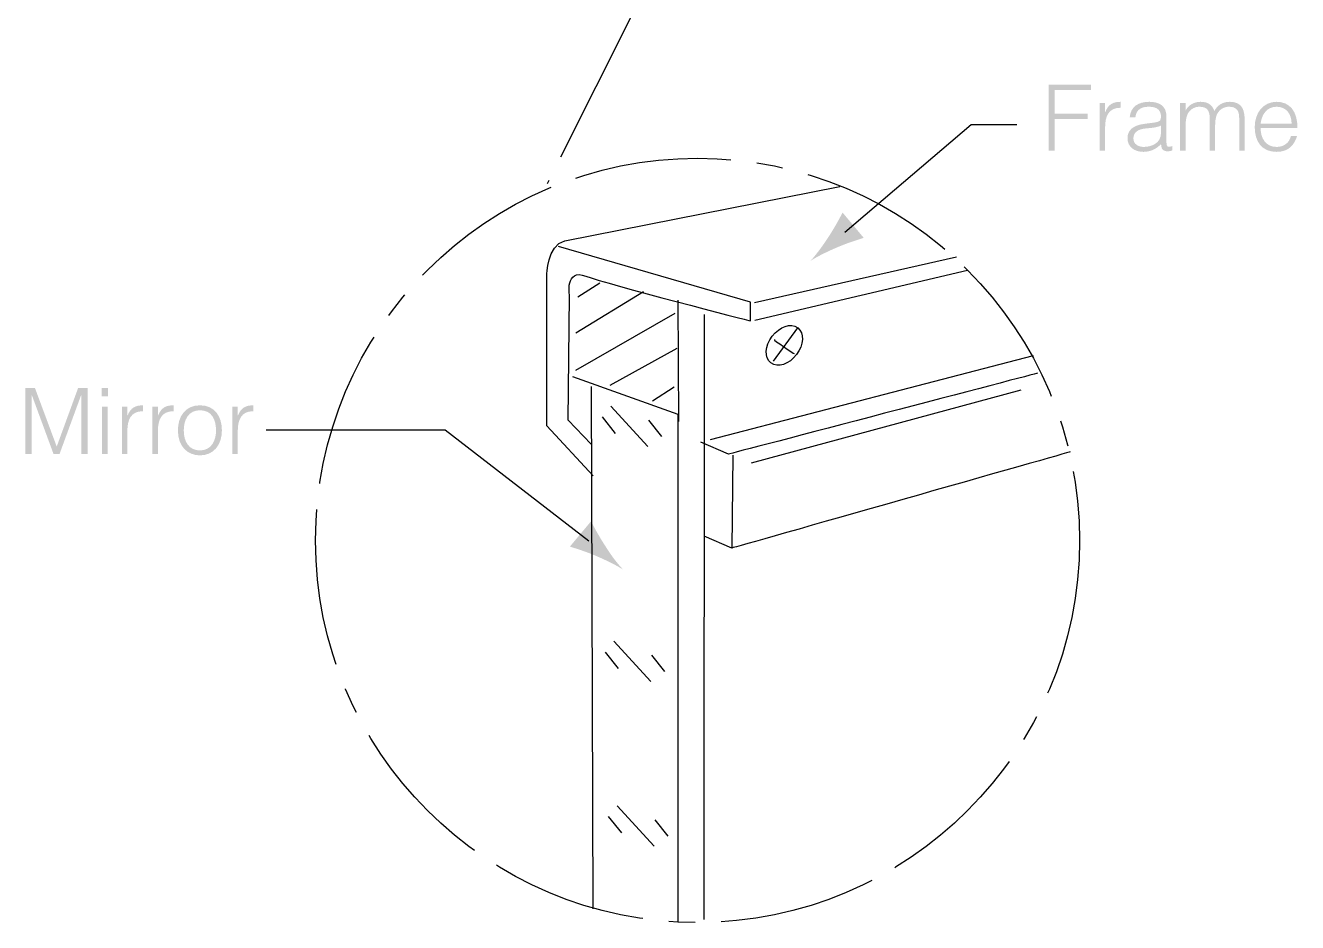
# Model space of a CAD drawing. Extents: x -86 to 126, y -69 to 90.
# Drawn here: x -85.56 to -51.3, y -10.96 to 13.19 of the extents above; entities that cross this region are included whole.
import ezdxf

# ---------------------------------------------------------------- set-up
doc = ezdxf.new("R2010")
doc.units = 0
doc.header["$MEASUREMENT"] = 0
doc.linetypes.add('AI9-LTYPE1', pattern=[11.288889, 4.233333, -0.705556, 0.705556, -0.705556, 4.233333, -0.705556])
doc.layers.add('LINE__ART', color=3, linetype='CONTINUOUS')
doc.layers.add('TEXT', color=1, linetype='CONTINUOUS')

# ---------------------------------------------------------------- blocks, each defined once
blk = doc.blocks.new('AI9-BLK29')
at = {"layer": 'TEXT'}
h = blk.add_hatch(color=1, dxfattribs=at)
edge = h.paths.add_edge_path()
edge.add_spline(control_points=[(-2.066, -1.498), (-1.786, -1.378), (-1.588, -1.319), (-1.349, -1.241), (-1.349, -1.241), (-1.92, -0.558), (-1.92, -0.558), (-1.958, -0.643), (-2.132, -0.964), (-2.299, -1.219), (-2.478, -1.492), (-2.654, -1.723), (-2.78, -1.858), (-2.624, -1.758), (-2.366, -1.626), (-2.066, -1.498)], knot_values=[0, 0, 0, 0, 1, 1, 1, 2, 2, 2, 3, 3, 3, 4, 4, 4, 5, 5, 5, 5], degree=3, periodic=0)
at = {"layer": 'TEXT', "color": 1}
blk.add_lwpolyline([(-1.862, -1.092), (1.545, 1.814), (2.78, 1.814)], dxfattribs=at)
blk = doc.blocks.new('AI9-BLK28')
at = {"layer": 'TEXT'}
h = blk.add_hatch(color=1, dxfattribs=at)
edge = h.paths.add_edge_path()
edge.add_spline(control_points=[(-3.352, -0.872), (-3.352, -0.872), (-3.352, 0.906), (-3.352, 0.906), (-3.352, 0.906), (-2.206, 0.906), (-2.206, 0.906), (-2.206, 0.906), (-2.206, 0.763), (-2.206, 0.763), (-2.206, 0.763), (-3.184, 0.763), (-3.184, 0.763), (-3.184, 0.763), (-3.184, 0.121), (-3.184, 0.121), (-3.184, 0.121), (-2.295, 0.121), (-2.295, 0.121), (-2.295, 0.121), (-2.295, -0.022), (-2.295, -0.022), (-2.295, -0.022), (-3.184, -0.022), (-3.184, -0.022), (-3.184, -0.022), (-3.184, -0.872), (-3.184, -0.872), (-3.184, -0.872), (-3.352, -0.872), (-3.352, -0.872)], knot_values=[0, 0, 0, 0, 1, 1, 1, 2, 2, 2, 3, 3, 3, 4, 4, 4, 5, 5, 5, 6, 6, 6, 7, 7, 7, 8, 8, 8, 9, 9, 9, 10, 10, 10, 10], degree=3, periodic=0)
h = blk.add_hatch(color=1, dxfattribs=at)
edge = h.paths.add_edge_path()
edge.add_spline(control_points=[(-1.829, -0.872), (-1.829, -0.872), (-1.977, -0.872), (-1.977, -0.872), (-1.977, -0.872), (-1.977, 0.407), (-1.977, 0.407), (-1.977, 0.407), (-1.829, 0.407), (-1.829, 0.407), (-1.829, 0.407), (-1.829, 0.168), (-1.829, 0.168), (-1.829, 0.168), (-1.824, 0.168), (-1.824, 0.168), (-1.742, 0.373), (-1.621, 0.442), (-1.406, 0.442), (-1.406, 0.442), (-1.406, 0.282), (-1.406, 0.282), (-1.74, 0.289), (-1.829, 0.042), (-1.829, -0.245), (-1.829, -0.245), (-1.829, -0.872), (-1.829, -0.872)], knot_values=[0, 0, 0, 0, 1, 1, 1, 2, 2, 2, 3, 3, 3, 4, 4, 4, 5, 5, 5, 6, 6, 6, 7, 7, 7, 8, 8, 8, 9, 9, 9, 9], degree=3, periodic=0)
h = blk.add_hatch(color=1, dxfattribs=at)
edge = h.paths.add_edge_path(flags=16)
edge.add_spline(control_points=[(-0.325, -0.2), (-0.451, -0.252), (-0.579, -0.262), (-0.707, -0.272), (-0.932, -0.289), (-1.068, -0.37), (-1.068, -0.543), (-1.068, -0.699), (-0.932, -0.773), (-0.792, -0.773), (-0.557, -0.773), (-0.325, -0.659), (-0.325, -0.4), (-0.325, -0.4), (-0.325, -0.2), (-0.325, -0.2)], knot_values=[0, 0, 0, 0, 1, 1, 1, 2, 2, 2, 3, 3, 3, 4, 4, 4, 5, 5, 5, 5], degree=3, periodic=0)
edge = h.paths.add_edge_path()
edge.add_spline(control_points=[(-0.574, -0.126), (-0.52, -0.121), (-0.428, -0.106), (-0.379, -0.084), (-0.33, -0.062), (-0.325, 0.005), (-0.325, 0.049), (-0.325, 0.2), (-0.414, 0.309), (-0.643, 0.309), (-0.848, 0.309), (-0.989, 0.242), (-1.016, 0.02), (-1.016, 0.02), (-1.167, 0.02), (-1.167, 0.02), (-1.145, 0.321), (-0.92, 0.442), (-0.641, 0.442), (-0.382, 0.442), (-0.177, 0.341), (-0.177, 0.045), (-0.177, 0.045), (-0.177, -0.652), (-0.177, -0.652), (-0.177, -0.768), (-0.147, -0.795), (-0.021, -0.751), (-0.021, -0.751), (-0.021, -0.867), (-0.021, -0.867), (-0.043, -0.874), (-0.095, -0.892), (-0.137, -0.892), (-0.162, -0.892), (-0.182, -0.889), (-0.204, -0.884), (-0.302, -0.869), (-0.32, -0.783), (-0.322, -0.694), (-0.446, -0.832), (-0.614, -0.906), (-0.799, -0.906), (-1.024, -0.906), (-1.226, -0.785), (-1.226, -0.538), (-1.226, -0.323), (-1.078, -0.193), (-0.779, -0.153), (-0.779, -0.153), (-0.574, -0.126), (-0.574, -0.126)], knot_values=[0, 0, 0, 0, 1, 1, 1, 2, 2, 2, 3, 3, 3, 4, 4, 4, 5, 5, 5, 6, 6, 6, 7, 7, 7, 8, 8, 8, 9, 9, 9, 10, 10, 10, 11, 11, 11, 12, 12, 12, 13, 13, 13, 14, 14, 14, 15, 15, 15, 16, 16, 16, 17, 17, 17, 17], degree=3, periodic=0)
h = blk.add_hatch(color=1, dxfattribs=at)
edge = h.paths.add_edge_path()
edge.add_spline(control_points=[(0.34, -0.872), (0.34, -0.872), (0.191, -0.872), (0.191, -0.872), (0.191, -0.872), (0.191, 0.407), (0.191, 0.407), (0.191, 0.407), (0.34, 0.407), (0.34, 0.407), (0.34, 0.407), (0.34, 0.215), (0.34, 0.215), (0.34, 0.215), (0.345, 0.215), (0.345, 0.215), (0.421, 0.361), (0.574, 0.442), (0.739, 0.442), (0.977, 0.442), (1.061, 0.331), (1.115, 0.195), (1.199, 0.361), (1.349, 0.442), (1.532, 0.442), (1.881, 0.442), (1.93, 0.193), (1.93, -0.064), (1.93, -0.064), (1.93, -0.872), (1.93, -0.872), (1.93, -0.872), (1.782, -0.872), (1.782, -0.872), (1.782, -0.872), (1.782, 0.012), (1.782, 0.012), (1.782, 0.195), (1.717, 0.309), (1.508, 0.309), (1.399, 0.309), (1.293, 0.262), (1.219, 0.163), (1.154, 0.079), (1.135, -0.077), (1.135, -0.183), (1.135, -0.183), (1.135, -0.872), (1.135, -0.872), (1.135, -0.872), (0.987, -0.872), (0.987, -0.872), (0.987, -0.872), (0.987, 0.012), (0.987, 0.012), (0.987, 0.195), (0.922, 0.309), (0.712, 0.309), (0.604, 0.309), (0.498, 0.262), (0.423, 0.163), (0.359, 0.079), (0.34, -0.077), (0.34, -0.183), (0.34, -0.183), (0.34, -0.872), (0.34, -0.872)], knot_values=[0, 0, 0, 0, 1, 1, 1, 2, 2, 2, 3, 3, 3, 4, 4, 4, 5, 5, 5, 6, 6, 6, 7, 7, 7, 8, 8, 8, 9, 9, 9, 10, 10, 10, 11, 11, 11, 12, 12, 12, 13, 13, 13, 14, 14, 14, 15, 15, 15, 16, 16, 16, 17, 17, 17, 18, 18, 18, 19, 19, 19, 20, 20, 20, 21, 21, 21, 22, 22, 22, 22], degree=3, periodic=0)
h = blk.add_hatch(color=1, dxfattribs=at)
edge = h.paths.add_edge_path(flags=16)
edge.add_spline(control_points=[(3.194, -0.143), (3.194, 0.106), (3.056, 0.309), (2.789, 0.309), (2.527, 0.309), (2.389, 0.099), (2.36, -0.143), (2.36, -0.143), (3.194, -0.143), (3.194, -0.143)], knot_values=[0, 0, 0, 0, 1, 1, 1, 2, 2, 2, 3, 3, 3, 3], degree=3, periodic=0)
edge = h.paths.add_edge_path()
edge.add_spline(control_points=[(2.36, -0.267), (2.357, -0.543), (2.505, -0.773), (2.789, -0.773), (2.982, -0.773), (3.132, -0.667), (3.177, -0.479), (3.177, -0.479), (3.342, -0.479), (3.342, -0.479), (3.268, -0.721), (3.115, -0.906), (2.789, -0.906), (2.379, -0.906), (2.201, -0.615), (2.201, -0.237), (2.201, 0.136), (2.424, 0.442), (2.789, 0.442), (3.14, 0.442), (3.355, 0.193), (3.352, -0.267), (3.352, -0.267), (2.36, -0.267), (2.36, -0.267)], knot_values=[0, 0, 0, 0, 1, 1, 1, 2, 2, 2, 3, 3, 3, 4, 4, 4, 5, 5, 5, 6, 6, 6, 7, 7, 7, 8, 8, 8, 8], degree=3, periodic=0)
blk = doc.blocks.new('AI9-BLK27')
at = {"layer": 'TEXT'}
h = blk.add_hatch(color=1, dxfattribs=at)
edge = h.paths.add_edge_path()
edge.add_spline(control_points=[(4.093, -1.538), (3.813, -1.419), (3.615, -1.359), (3.376, -1.281), (3.376, -1.281), (3.947, -0.599), (3.947, -0.599), (3.985, -0.683), (4.159, -1.005), (4.326, -1.26), (4.388, -1.354), (4.532, -1.603), (4.807, -1.899), (4.651, -1.799), (4.393, -1.667), (4.093, -1.538)], knot_values=[0, 0, 0, 0, 1, 1, 1, 2, 2, 2, 3, 3, 3, 4, 4, 4, 5, 5, 5, 5], degree=3, periodic=0)
at = {"layer": 'TEXT', "color": 1}
blk.add_lwpolyline([(3.89, -1.132), (0.015, 1.855), (-4.807, 1.855)], dxfattribs=at)
blk = doc.blocks.new('AI9-BLK26')
at = {"layer": 'TEXT'}
h = blk.add_hatch(color=1, dxfattribs=at)
edge = h.paths.add_edge_path()
edge.add_spline(control_points=[(-3.071, -0.872), (-3.071, -0.872), (-3.071, 0.906), (-3.071, 0.906), (-3.071, 0.906), (-2.814, 0.906), (-2.814, 0.906), (-2.814, 0.906), (-2.231, -0.662), (-2.231, -0.662), (-2.231, -0.662), (-2.226, -0.662), (-2.226, -0.662), (-2.226, -0.662), (-1.653, 0.906), (-1.653, 0.906), (-1.653, 0.906), (-1.399, 0.906), (-1.399, 0.906), (-1.399, 0.906), (-1.399, -0.872), (-1.399, -0.872), (-1.399, -0.872), (-1.567, -0.872), (-1.567, -0.872), (-1.567, -0.872), (-1.567, 0.714), (-1.567, 0.714), (-1.567, 0.714), (-1.572, 0.714), (-1.572, 0.714), (-1.572, 0.714), (-2.154, -0.872), (-2.154, -0.872), (-2.154, -0.872), (-2.313, -0.872), (-2.313, -0.872), (-2.313, -0.872), (-2.898, 0.714), (-2.898, 0.714), (-2.898, 0.714), (-2.903, 0.714), (-2.903, 0.714), (-2.903, 0.714), (-2.903, -0.872), (-2.903, -0.872), (-2.903, -0.872), (-3.071, -0.872), (-3.071, -0.872)], knot_values=[0, 0, 0, 0, 1, 1, 1, 2, 2, 2, 3, 3, 3, 4, 4, 4, 5, 5, 5, 6, 6, 6, 7, 7, 7, 8, 8, 8, 9, 9, 9, 10, 10, 10, 11, 11, 11, 12, 12, 12, 13, 13, 13, 14, 14, 14, 15, 15, 15, 16, 16, 16, 16], degree=3, periodic=0)
h = blk.add_hatch(color=1, dxfattribs=at)
edge = h.paths.add_edge_path()
edge.add_spline(control_points=[(-1.006, -0.872), (-1.006, -0.872), (-1.006, 0.407), (-1.006, 0.407), (-1.006, 0.407), (-0.858, 0.407), (-0.858, 0.407), (-0.858, 0.407), (-0.858, -0.872), (-0.858, -0.872), (-0.858, -0.872), (-1.006, -0.872), (-1.006, -0.872)], knot_values=[0, 0, 0, 0, 1, 1, 1, 2, 2, 2, 3, 3, 3, 4, 4, 4, 4], degree=3, periodic=0)
edge = h.paths.add_edge_path()
edge.add_spline(control_points=[(-1.014, 0.687), (-1.014, 0.687), (-1.014, 0.906), (-1.014, 0.906), (-1.014, 0.906), (-0.851, 0.906), (-0.851, 0.906), (-0.851, 0.906), (-0.851, 0.687), (-0.851, 0.687), (-0.851, 0.687), (-1.014, 0.687), (-1.014, 0.687)], knot_values=[0, 0, 0, 0, 1, 1, 1, 2, 2, 2, 3, 3, 3, 4, 4, 4, 4], degree=3, periodic=0)
h = blk.add_hatch(color=1, dxfattribs=at)
edge = h.paths.add_edge_path()
edge.add_spline(control_points=[(-0.325, -0.872), (-0.325, -0.872), (-0.473, -0.872), (-0.473, -0.872), (-0.473, -0.872), (-0.473, 0.407), (-0.473, 0.407), (-0.473, 0.407), (-0.325, 0.407), (-0.325, 0.407), (-0.325, 0.407), (-0.325, 0.168), (-0.325, 0.168), (-0.325, 0.168), (-0.32, 0.168), (-0.32, 0.168), (-0.238, 0.373), (-0.117, 0.442), (0.098, 0.442), (0.098, 0.442), (0.098, 0.282), (0.098, 0.282), (-0.236, 0.289), (-0.325, 0.042), (-0.325, -0.245), (-0.325, -0.245), (-0.325, -0.872), (-0.325, -0.872)], knot_values=[0, 0, 0, 0, 1, 1, 1, 2, 2, 2, 3, 3, 3, 4, 4, 4, 5, 5, 5, 6, 6, 6, 7, 7, 7, 8, 8, 8, 9, 9, 9, 9], degree=3, periodic=0)
h = blk.add_hatch(color=1, dxfattribs=at)
edge = h.paths.add_edge_path()
edge.add_spline(control_points=[(0.498, -0.872), (0.498, -0.872), (0.349, -0.872), (0.349, -0.872), (0.349, -0.872), (0.349, 0.407), (0.349, 0.407), (0.349, 0.407), (0.498, 0.407), (0.498, 0.407), (0.498, 0.407), (0.498, 0.168), (0.498, 0.168), (0.498, 0.168), (0.503, 0.168), (0.503, 0.168), (0.584, 0.373), (0.705, 0.442), (0.92, 0.442), (0.92, 0.442), (0.92, 0.282), (0.92, 0.282), (0.586, 0.289), (0.498, 0.042), (0.498, -0.245), (0.498, -0.245), (0.498, -0.872), (0.498, -0.872)], knot_values=[0, 0, 0, 0, 1, 1, 1, 2, 2, 2, 3, 3, 3, 4, 4, 4, 5, 5, 5, 6, 6, 6, 7, 7, 7, 8, 8, 8, 9, 9, 9, 9], degree=3, periodic=0)
h = blk.add_hatch(color=1, dxfattribs=at)
edge = h.paths.add_edge_path(flags=16)
edge.add_spline(control_points=[(1.629, 0.309), (1.317, 0.309), (1.194, 0.045), (1.194, -0.232), (1.194, -0.551), (1.345, -0.773), (1.629, -0.773), (1.94, -0.773), (2.063, -0.506), (2.063, -0.232), (2.061, 0.069), (1.942, 0.309), (1.629, 0.309)], knot_values=[0, 0, 0, 0, 1, 1, 1, 2, 2, 2, 3, 3, 3, 4, 4, 4, 4], degree=3, periodic=0)
edge = h.paths.add_edge_path()
edge.add_spline(control_points=[(1.036, -0.232), (1.036, 0.141), (1.233, 0.442), (1.629, 0.442), (2.029, 0.442), (2.221, 0.143), (2.221, -0.232), (2.221, -0.637), (1.987, -0.906), (1.629, -0.906), (1.303, -0.901), (1.036, -0.679), (1.036, -0.232)], knot_values=[0, 0, 0, 0, 1, 1, 1, 2, 2, 2, 3, 3, 3, 4, 4, 4, 4], degree=3, periodic=0)
h = blk.add_hatch(color=1, dxfattribs=at)
edge = h.paths.add_edge_path()
edge.add_spline(control_points=[(2.649, -0.872), (2.649, -0.872), (2.5, -0.872), (2.5, -0.872), (2.5, -0.872), (2.5, 0.407), (2.5, 0.407), (2.5, 0.407), (2.649, 0.407), (2.649, 0.407), (2.649, 0.407), (2.649, 0.168), (2.649, 0.168), (2.649, 0.168), (2.653, 0.168), (2.653, 0.168), (2.735, 0.373), (2.856, 0.442), (3.071, 0.442), (3.071, 0.442), (3.071, 0.282), (3.071, 0.282), (2.737, 0.289), (2.649, 0.042), (2.649, -0.245), (2.649, -0.245), (2.649, -0.872), (2.649, -0.872)], knot_values=[0, 0, 0, 0, 1, 1, 1, 2, 2, 2, 3, 3, 3, 4, 4, 4, 5, 5, 5, 6, 6, 6, 7, 7, 7, 8, 8, 8, 9, 9, 9, 9], degree=3, periodic=0)

msp = doc.modelspace()

# ---------------------------------------------------------------- linework, layer by layer
at = {"layer": 'LINE__ART', "color": 13}
for p, q in [((-65.923, 5.731), (-60.485, 6.966)), ((-65.916, 5.261), (-60.183, 6.606)), ((-70.679, 5.885), (-70.091, 6.268)), ((-70.737, 4.915), (-68.915, 6.032)), ((-67.989, 5.797), (-67.974, 2.534)), ((-70.737, 3.916), (-68.062, 5.445)), ((-67.283, -10.879), (-67.268, 5.415)), ((-65.416, 4.151), (-64.76, 5.054)), ((-69.811, 3.512), (-68.003, 4.504)), ((-58.42, 4.298), (-67.121, 2.034)), ((-70.326, 3.475), (-70.282, -10.592)), ((-68.672, 3.085), (-68.084, 3.468)), ((-66.004, 1.417), (-58.743, 3.387)), ((-69.797, 2.946), (-68.797, 1.858)), ((-70.032, 2.652), (-69.679, 2.211)), ((-68.782, 2.564), (-68.43, 2.123)), ((-66.504, 1.623), (-66.533, -0.876)), ((-69.716, -3.382), (-68.716, -4.47)), ((-69.951, -3.676), (-69.598, -4.117)), ((-68.701, -3.764), (-68.349, -4.205)), ((-69.627, -7.814), (-68.628, -8.902)), ((-69.863, -8.108), (-69.51, -8.549)), ((-68.613, -8.196), (-68.26, -8.637))]:
    msp.add_line(p, q, dxfattribs=at)
msp.add_lwpolyline([(-70.826, 3.739), (-67.989, 2.725), (-67.989, -10.945)], dxfattribs=at)
msp.add_ellipse((-65.12, 4.58), major_axis=(-0.36, -0.473), ratio=0.692144, dxfattribs=at)
for points, knots in [([(-70.267, 1.064), (-70.267, 1.064), (-71.516, 2.416), (-71.516, 2.416), (-71.516, 2.416), (-71.516, 6.473), (-71.516, 6.473), (-71.516, 6.473), (-71.516, 7.267), (-71.031, 7.399), (-71.031, 7.399), (-63.623, 8.855), (-63.623, 8.855)], [0, 0, 0, 0, 1, 1, 1, 2, 2, 2, 3, 3, 3, 4, 4, 4, 4]), ([(-70.326, 1.917), (-70.326, 1.917), (-70.943, 2.564), (-70.943, 2.564), (-70.943, 2.564), (-70.906, 5.915), (-70.906, 5.915), (-70.906, 5.915), (-71.039, 6.665), (-70.465, 6.444), (-69.892, 6.224), (-66.034, 5.239), (-66.034, 5.239), (-66.034, 5.239), (-66.034, 5.739), (-66.034, 5.739), (-66.034, 5.739), (-71.208, 7.238), (-71.208, 7.238)], [0, 0, 0, 0, 1, 1, 1, 2, 2, 2, 3, 3, 3, 4, 4, 4, 5, 5, 5, 6, 6, 6, 6]), ([(-58.302, 3.828), (-58.302, 3.828), (-66.504, 1.682), (-66.622, 1.652), (-66.622, 1.652), (-67.371, 1.975), (-67.371, 1.975)], [0, 0, 0, 0, 1, 1, 1, 2, 2, 2, 2]), ([(-57.42, 1.711), (-57.42, 1.711), (-66.416, -0.847), (-66.533, -0.876), (-66.533, -0.876), (-67.283, -0.553), (-67.283, -0.553)], [0, 0, 0, 0, 1, 1, 1, 2, 2, 2, 2])]:
    msp.add_open_spline(points, degree=3, knots=knots, dxfattribs=at)
msp.add_open_spline([(-65.387, 4.739), (-65.446, 4.739), (-64.858, 4.357), (-64.858, 4.357)], degree=3, dxfattribs=at)
at = {"layer": 'TEXT', "color": 1, "linetype": 'AI9-LTYPE1'}
msp.add_line((-61.309, 29.184), (-71.512, 8.93), dxfattribs=at)
msp.add_circle((-67.459, -0.67), 10.29, dxfattribs=at)

# ---------------------------------------------------------------- block references
at = {"layer": 'TEXT', "color": 1}
for name, p in [('AI9-BLK28', (-54.65, 10.696)), ('AI9-BLK26', (-82.492, 2.524))]:
    msp.add_blockref(name, p, dxfattribs=at)
at = {"layer": 'TEXT', "color": 7}
for name, p in [('AI9-BLK29', (-61.633, 8.716)), ('AI9-BLK27', (-74.273, 0.444))]:
    msp.add_blockref(name, p, dxfattribs=at)

doc.saveas('drawing.dxf')
